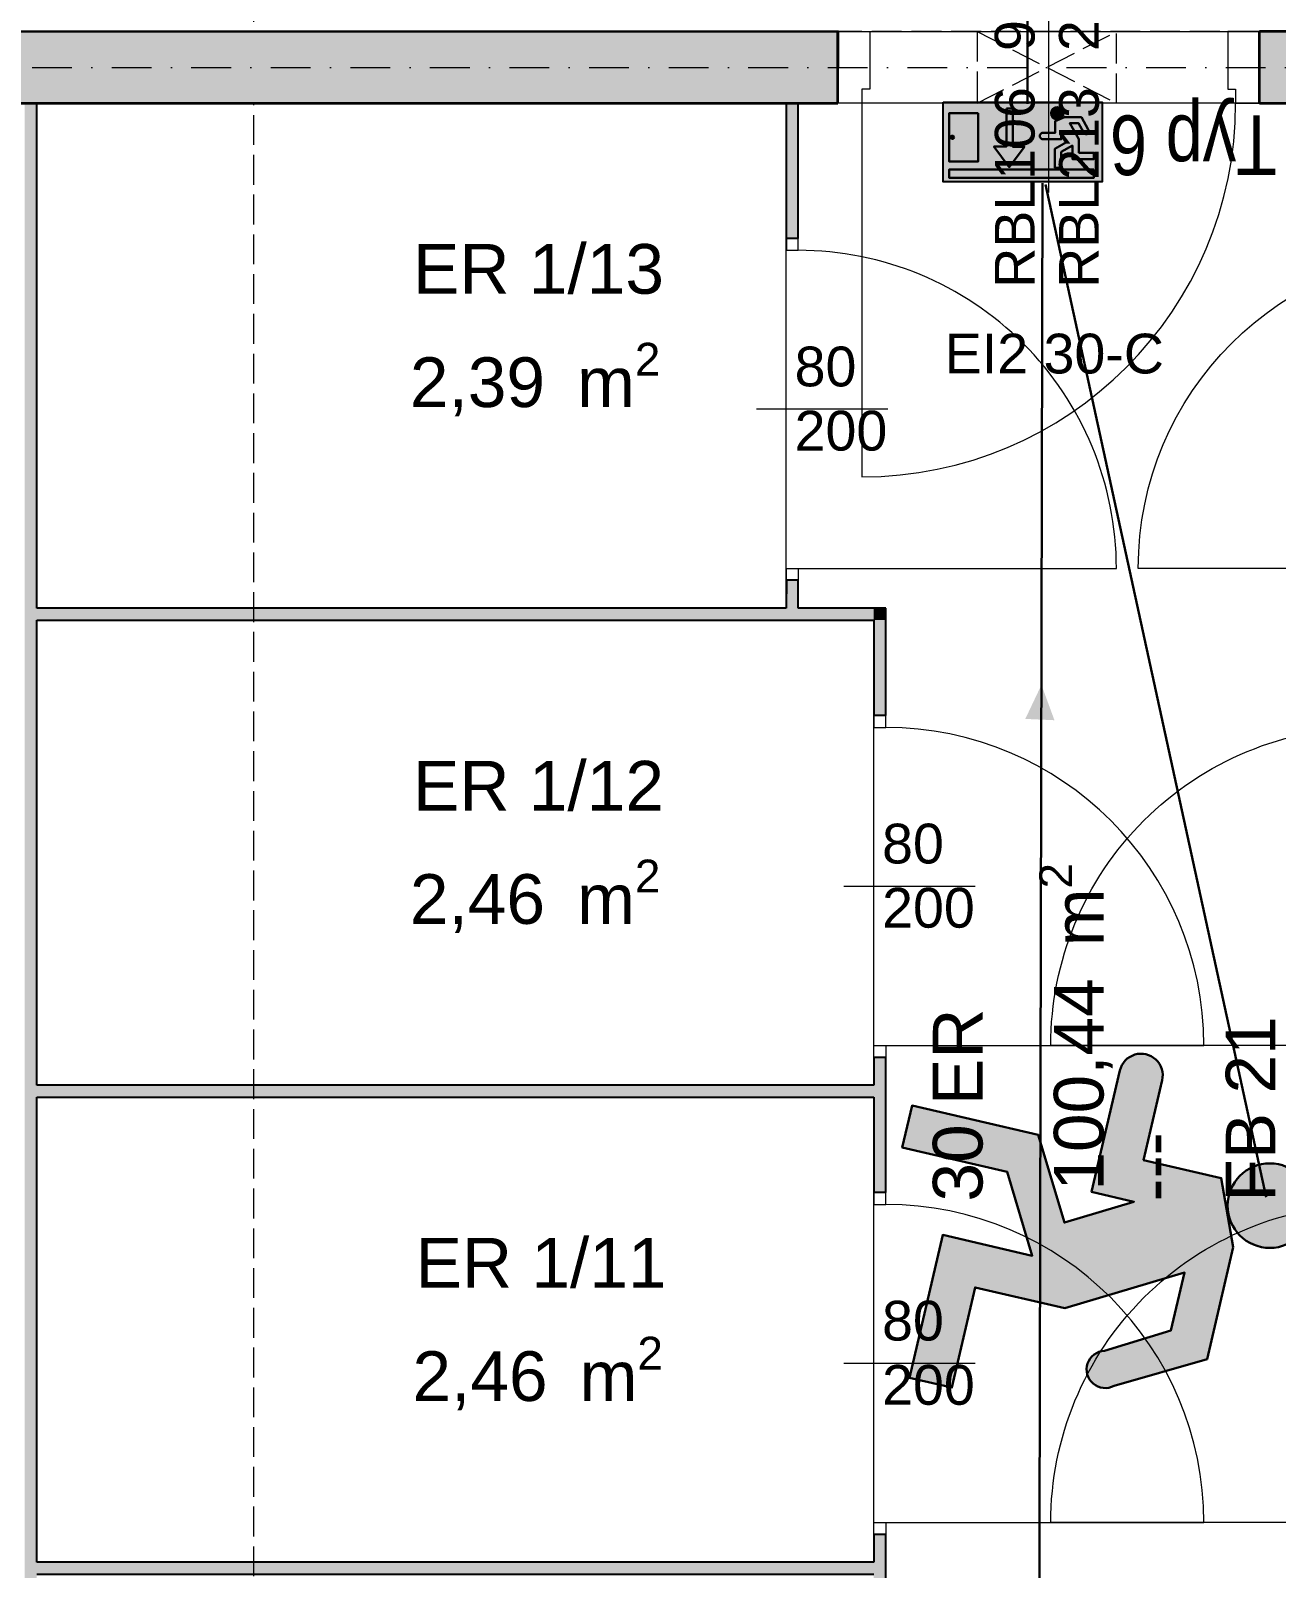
# Model space of a CAD drawing. Header units: millimetres. Extents: x 32522367 to 32638135, y 41424826 to 41540167.
# Drawn here: x 32559949 to 32563081, y 41444598 to 41448465 of the extents above; entities that cross this region are included whole.
import ezdxf
from ezdxf.enums import TextEntityAlignment as Align

# ---------------------------------------------------------------- set-up
doc = ezdxf.new("R2010")
doc.units = ezdxf.units.MM
for name, pattern in [('Raster', [0.2, 0.1, -0.05, 0, -0.05]), ('Strichlinie eng', [0.1, 0.075, -0.025]), ('Untersicht', [0.1, 0.075, -0.025])]:
    doc.linetypes.add(name, pattern=pattern)
for name, color, linetype in [('000 Achsraster Haupt', 251, 'Continuous'), ('120 Wand Innen tragend', 251, 'Continuous'), ('130 Wand Innen', 251, 'Continuous'), ('240 Unterdaemmung', 251, 'Continuous'), ('811 Raum 2.Erschließung_ Nebenräume_Allg.räume_Technik', 251, 'Continuous'), ('Archicad Tür-Marker', 251, 'Continuous'), ('Archicad Türen', 251, 'Continuous'), ('dp_GE_SIBEL', 80, 'Continuous')]:
    doc.layers.add(name, color=color, linetype=linetype)
for name, color, linetype, lineweight in [('000 Achsraster Haupt_Stift_Nr__1', 251, 'Continuous', 13), ('120 Wand Innen tragend_Stift_Nr__1', 251, 'Continuous', 13), ('120 Wand Innen tragend_Stift_Nr__24', 251, 'Continuous', 13), ('120 Wand Innen tragend_Stift_Nr__6', 251, 'Continuous', 13), ('120 Wand Innen tragend_Stift_Nr__8', 251, 'Continuous', 35), ('130 Wand Innen_Stift_Nr__26', 251, 'Continuous', 13), ('130 Wand Innen_Stift_Nr__7', 251, 'Continuous', 25), ('240 Unterdaemmung_Stift_Nr__6', 251, 'Continuous', 13), ('970 Brandschutz Beschriftung.Texte_ Bemaßung_ Symbole_ Fluchtwege_Stift_Nr__121', 251, 'Continuous', 13), ('Archicad Raumstempel_Stift_Nr__1', 251, 'Continuous', 13), ('Archicad Tür-Marker_Stift_Nr__1', 251, 'Continuous', 13), ('Archicad Türen_Stift_Nr__1', 251, 'Continuous', 13), ('Archicad Türen_Stift_Nr__7', 251, 'Continuous', 25), ('Archicad Türen_Stift_Nr__8', 251, 'Continuous', 35), ('dp_GE_ST_Attribut_Attribut1', 250, 'Continuous', 5)]:
    doc.layers.add(name, color=color, linetype=linetype, lineweight=lineweight)
doc.layers.add('E2_LEHR_MENSCH_NATIVE', color=112, linetype='Continuous', lineweight=35, true_color=0x20dd55)
doc.layers.add('E2_LEHR_WEG_B_INTERPRETATION', color=112, linetype='Continuous', lineweight=80, true_color=0x20dd55)
doc.layers.add('E_NACHRTECH', color=3, linetype='Continuous', true_color=0x00fa00)
doc.styles.add('DPG_TXT', font='arial.ttf', dxfattribs={"width": 0.8})
doc.styles.add('ERSTELLTER_STIL_1', font='arial.ttf')

# ---------------------------------------------------------------- blocks, each defined once
blk = doc.blocks.new('9809550')
at = {"color": 18, "lineweight": 30, "true_color": 0x000000}
for points in [[(423921.7, 99168.8), (423956.8, 99168.8), (423956.8, 99202.9), (423984.5, 99214.5), (424033.7, 99214.5), (424053.8, 99178.3)], [(424040.2, 99170.9), (424025.2, 99196.7), (423999.7, 99196.8), (424026.2, 99150.3), (424026.2, 99110.9), (424070.2, 99110.9), (424070.2, 99092.3), (424007.5, 99092.3), (424007.5, 99131.7), (423975, 99113.1), (423975, 99067), (423956.5, 99067), (423956.5, 99122.4), (423990.5, 99141.9), (423975.1, 99168.8), (423975.1, 99150.2), (423921.7, 99150.3)]]:
    blk.add_lwpolyline(points, dxfattribs=at)
blk.add_circle((423963.6, 99225.9), 18.1, dxfattribs=at)
for centre, radius, start, end in [((423921.7, 99159.5), 9.27, 89.9849, 270.0151), ((424047.8, 99173.1), 7.96, 195.7299, 41.4005)]:
    blk.add_arc(centre, radius, start, end, dxfattribs=at)
blk = doc.blocks.new('RIVO_ARR_down')
at = {"true_color": 0x56c81e}
h = blk.add_hatch(color=72, dxfattribs=at)
h.dxf.hatch_style = 1
h.paths.add_polyline_path([(2487.16, 1656.78), (2487.16, 1647.95), (2504.83, 1647.95), (2504.83, 1656.78)])
h.paths.add_polyline_path([(2496.19, 1651.84), (2494.51, 1649.58), (2492.81, 1651.85), (2494.2, 1651.85), (2494.2, 1656.07), (2494.9, 1656.08), (2494.9, 1651.84)], flags=16)
h.paths.add_polyline_path([(2498.26, 1653.37), (2499.6, 1653.37), (2499.6, 1654.67), (2500.12, 1654.91, -0.535619), (2499.17, 1655.55, -1), (2500.55, 1655.55, -0.302406), (2500.12, 1654.91), (2500.66, 1655.11), (2502.53, 1655.11), (2503.29, 1653.73, -1.25347), (2502.78, 1653.45), (2502.2, 1654.43), (2501.24, 1654.44), (2502.24, 1652.67), (2502.24, 1651.16), (2503.92, 1651.16), (2503.92, 1650.46), (2501.53, 1650.46), (2501.53, 1651.96), (2500.29, 1651.25), (2500.29, 1649.49), (2499.59, 1649.49), (2499.59, 1651.6), (2500.88, 1652.34), (2500.3, 1653.37), (2500.3, 1652.66), (2498.26, 1652.67, -1)], flags=16)
h.paths.add_polyline_path([(2503.92, 1649.3), (2503.92, 1648.39), (2487.82, 1648.39), (2487.82, 1649.3)], flags=16)
h.paths.add_polyline_path([(2491.07, 1650.21), (2487.82, 1650.21), (2487.82, 1655.56), (2491.07, 1655.56)], flags=16)
h.paths.add_polyline_path([(2488, 1652.89, -1), (2488.38, 1652.89, -1)], flags=0)
at = {"true_color": 0xffffff}
h = blk.add_hatch(color=7, dxfattribs=at)
h.dxf.hatch_style = 1
h.paths.add_polyline_path([(2487.82, 1655.56), (2487.82, 1650.21), (2491.07, 1650.21), (2491.07, 1655.56)])
h.paths.add_polyline_path([(2488.38, 1652.89, -1), (2488, 1652.89, -1)], flags=16)
h = blk.add_hatch(color=7, dxfattribs=at)
h.dxf.hatch_style = 1
h.paths.add_polyline_path([(2494.9, 1651.84), (2494.9, 1656.08), (2494.2, 1656.07), (2494.2, 1651.85), (2492.81, 1651.85), (2494.51, 1649.58), (2496.19, 1651.84)])
h = blk.add_hatch(color=7, dxfattribs=at)
h.dxf.hatch_style = 1
h.paths.add_polyline_path([(2499.6, 1653.37), (2498.26, 1653.37, 1), (2498.26, 1652.67), (2500.3, 1652.66), (2500.3, 1653.37), (2500.88, 1652.34), (2499.59, 1651.6), (2499.59, 1649.49), (2500.29, 1649.49), (2500.29, 1651.25), (2501.53, 1651.96), (2501.53, 1650.46), (2503.92, 1650.46), (2503.92, 1651.16), (2502.24, 1651.16), (2502.24, 1652.67), (2501.24, 1654.44), (2502.2, 1654.43), (2502.78, 1653.45, 1.25347), (2503.29, 1653.73), (2502.53, 1655.11), (2500.66, 1655.11), (2499.6, 1654.67)])
h = blk.add_hatch(color=7, dxfattribs=at)
h.dxf.hatch_style = 1
h.paths.add_polyline_path([(2499.17, 1655.55, 1), (2500.55, 1655.55, 1)])
h = blk.add_hatch(color=7, dxfattribs=at)
h.dxf.hatch_style = 1
h.paths.add_polyline_path([(2488, 1652.89, 1), (2488.38, 1652.89, 1)])
h = blk.add_hatch(color=7, dxfattribs=at)
h.dxf.hatch_style = 1
h.paths.add_polyline_path([(2487.82, 1649.3), (2487.82, 1648.39), (2503.92, 1648.39), (2503.92, 1649.3)])
blk.add_lwpolyline([(2487.16, 1656.78), (2504.83, 1656.78), (2504.83, 1647.95), (2487.16, 1647.95)], close=True)
at = {"color": 18, "lineweight": 30, "true_color": 0x000000}
for points in [[(2491.07, 1655.56), (2487.82, 1655.56), (2487.82, 1650.21), (2491.07, 1650.21)], [(2503.92, 1649.3), (2487.82, 1649.3), (2487.82, 1648.39), (2503.92, 1648.39)]]:
    blk.add_lwpolyline(points, close=True, dxfattribs=at)
blk.add_lwpolyline([(2494.2, 1656.07), (2494.2, 1651.85), (2492.81, 1651.85), (2494.51, 1649.58), (2496.19, 1651.84), (2494.9, 1651.84), (2494.9, 1656.08), (2494.2, 1656.07)], dxfattribs=at)
blk.add_circle((2488.19, 1652.89), 0.19, dxfattribs=at)
at = {"xscale": 0.0381026673526157, "yscale": 0.0381026673526157, "zscale": 0.0381026673526157}
blk.add_blockref('9809550', (-13654.29, -2125.22), dxfattribs=at)
blk = doc.blocks.new('30 ER__113', base_point=(18.5243, -0.3215))
at = {"layer": 'Archicad Raumstempel_Stift_Nr__1', "color": 7, "lineweight": 13, "insert": (17.0236, -1.0008), "char_height": 0.125, "attachment_point": 1, "rotation": 73.6401, "style": 'ERSTELLTER_STIL_1'}
blk.add_mtext('\\A1;{\\pql;\\pt0,0.05;\\fArial|b0|i0|c0|p0;\\W1.000000;100,44\\fArial|b0|i0|c0|p0;\\W1.000000;\\A1{\\H.66x;\\S^  ;}\\fArial|b0|i0|c0|p0;\\W1.000000; m\\fArial|b0|i0|c0|p0;\\W1.000000;\\A1{\\H.66x;\\S2^  ;}}', dxfattribs=at)
at = {"layer": 'Archicad Raumstempel_Stift_Nr__1', "color": 7, "lineweight": 13, "style": 'ERSTELLTER_STIL_1'}
for tag, p in [('DUMMY_890', (16.8931, -0.466)), ('DUMMY_894', (17.5945, -0.6917)), ('ROOM_NAME', (16.7589, -0.9517)), ('sCustom1Value', (17.4656, -1.1592)), ('DUMMY_891', (16.9945, -0.9923)), ('DUMMY_892', (17.23, -1.0614)), ('DUMMY_893', (17.23, -1.09))]:
    blk.add_attdef(tag, text='', height=0.125, rotation=73.6401, dxfattribs=at).set_placement(p, align=Align.TOP_LEFT)
blk = doc.blocks.new('ER 1_12__189', base_point=(16.052, 0.2093))
at = {"layer": 'Archicad Raumstempel_Stift_Nr__1', "color": 7, "lineweight": 13, "insert": (15.7394, 0.2439), "char_height": 0.125, "attachment_point": 1, "rotation": 343.6401, "style": 'ERSTELLTER_STIL_1'}
blk.add_mtext('\\A1;{\\pql;\\pt0,0.05;\\fArial|b0|i0|c0|p0;\\W1.000000;2,46\\fArial|b0|i0|c0|p0;\\W1.000000;\\A1{\\H.66x;\\S^  ;}\\fArial|b0|i0|c0|p0;\\W1.000000; m\\fArial|b0|i0|c0|p0;\\W1.000000;\\A1{\\H.66x;\\S2^  ;}}', dxfattribs=at)
at = {"layer": 'Archicad Raumstempel_Stift_Nr__1', "color": 7, "lineweight": 13, "style": 'ERSTELLTER_STIL_1'}
for tag, p in [('ROOM_NAME', (15.8171, 0.48)), ('DUMMY_890', (16.4114, 0.3341)), ('DUMMY_891', (15.7479, 0.273))]:
    blk.add_attdef(tag, text='', height=0.125, rotation=343.6401, dxfattribs=at).set_placement(p, align=Align.TOP_LEFT)
blk = doc.blocks.new('ER 1_11__190', base_point=(15.714, -0.9421))
at = {"layer": 'Archicad Raumstempel_Stift_Nr__1', "color": 7, "lineweight": 13, "insert": (15.4075, -0.9094), "char_height": 0.125, "attachment_point": 1, "rotation": 343.6401, "style": 'ERSTELLTER_STIL_1'}
blk.add_mtext('\\A1;{\\pql;\\pt0,0.05;\\fArial|b0|i0|c0|p0;\\W1.000000;2,46\\fArial|b0|i0|c0|p0;\\W1.000000;\\A1{\\H.66x;\\S^  ;}\\fArial|b0|i0|c0|p0;\\W1.000000; m\\fArial|b0|i0|c0|p0;\\W1.000000;\\A1{\\H.66x;\\S2^  ;}}', dxfattribs=at)
at = {"layer": 'Archicad Raumstempel_Stift_Nr__1', "color": 7, "lineweight": 13, "style": 'ERSTELLTER_STIL_1'}
for tag, p in [('ROOM_NAME', (15.4852, -0.6732)), ('DUMMY_890', (16.0673, -0.8155)), ('DUMMY_891', (15.416, -0.8802))]:
    blk.add_attdef(tag, text='', height=0.125, rotation=343.6401, dxfattribs=at).set_placement(p, align=Align.TOP_LEFT)
blk = doc.blocks.new('ER 1_13__193', base_point=(16.4182, 1.4567))
at = {"layer": 'Archicad Raumstempel_Stift_Nr__1', "color": 7, "lineweight": 13, "insert": (16.1055, 1.4912), "char_height": 0.125, "attachment_point": 1, "rotation": 343.6401, "style": 'ERSTELLTER_STIL_1'}
blk.add_mtext('\\A1;{\\pql;\\pt0,0.05;\\fArial|b0|i0|c0|p0;\\W1.000000;2,39\\fArial|b0|i0|c0|p0;\\W1.000000;\\A1{\\H.66x;\\S^  ;}\\fArial|b0|i0|c0|p0;\\W1.000000; m\\fArial|b0|i0|c0|p0;\\W1.000000;\\A1{\\H.66x;\\S2^  ;}}', dxfattribs=at)
at = {"layer": 'Archicad Raumstempel_Stift_Nr__1', "color": 7, "lineweight": 13, "style": 'ERSTELLTER_STIL_1'}
for tag, p in [('ROOM_NAME', (16.1833, 1.7274)), ('DUMMY_890', (16.7776, 1.5815)), ('DUMMY_891', (16.1141, 1.5203))]:
    blk.add_attdef(tag, text='', height=0.125, rotation=343.6401, dxfattribs=at).set_placement(p, align=Align.TOP_LEFT)
blk = doc.blocks.new('Decke_52', base_point=(14.1881, -3.6439))
at = {"layer": '240 Unterdaemmung_Stift_Nr__6', "color": 7, "linetype": 'Strichlinie eng', "lineweight": 13, "flags": 128}
blk.add_lwpolyline([(21.0504, 0.6678), (15.8978, 2.1803), (14.1881, -3.6439), (35.8347, -9.9984), (37.505, -4.3085), (36.3248, -3.962), (36.3642, -3.8277), (22.0099, 0.3861)], dxfattribs=at)
blk = doc.blocks.new('Decke_118', base_point=(16.371, 3.7923))
at = {"layer": '240 Unterdaemmung_Stift_Nr__6', "color": 7, "linetype": 'Strichlinie eng', "lineweight": 13, "flags": 128}
blk.add_lwpolyline([(16.371, 3.7923), (15.9485, 2.3531), (36.5876, -3.7057), (36.5527, -3.8413), (37.5557, -4.1358), (38.0176, -2.5622), (34.5442, -1.5425), (34.7132, -0.9668), (33.3699, -0.5725), (33.2009, -1.1482), (31.4258, -0.6271), (31.5948, -0.0514), (30.2514, 0.343), (30.0824, -0.2327)], close=True, dxfattribs=at)
blk = doc.blocks.new('Öffnung_125')
at = {"layer": '120 Wand Innen tragend_Stift_Nr__1', "color": 7, "linetype": 'Untersicht', "lineweight": 13}
for p, q in [((17.6948, 1.8404), (17.98, 1.5691)), ((17.6441, 1.6677), (18.0307, 1.7418))]:
    blk.add_line(p, q, dxfattribs=at)
at = {"layer": '120 Wand Innen tragend_Stift_Nr__6', "color": 7, "linetype": 'Untersicht', "lineweight": 13, "flags": 128}
for points in [[(17.6948, 1.8404), (17.6441, 1.6677)], [(17.98, 1.5691), (18.0307, 1.7418)]]:
    blk.add_lwpolyline(points, dxfattribs=at)
blk = doc.blocks.new('Zargentür 1-Fl 27')
at = {"layer": 'Archicad Türen_Stift_Nr__1', "color": 7, "linetype": 'Continuous', "lineweight": 13}
for p, q in [((0.47, 0), (0.47, 0.94)), ((-0.47, 0), (-0.53, 0)), ((-0.53, 0), (-0.53, -0.18)), ((-0.47, -0.035), (-0.47, 0)), ((0.47, -0.035), (0.47, 0)), ((0.47, 0), (0.53, 0)), ((0.53, 0), (0.53, -0.18)), ((-0.45, -0.035), (-0.47, -0.035)), ((-0.45, -0.18), (-0.45, -0.035)), ((0.45, -0.18), (0.45, -0.035)), ((0.45, -0.035), (0.47, -0.035)), ((-0.53, -0.18), (-0.47, -0.18)), ((-0.47, -0.18), (-0.45, -0.18)), ((0.47, -0.18), (0.45, -0.18)), ((0.53, -0.18), (0.47, -0.18))]:
    blk.add_line(p, q, dxfattribs=at)
at = {"layer": 'Archicad Türen_Stift_Nr__1', "color": 7, "linetype": 'Strichlinie eng', "lineweight": 13}
for p, q in [((-0.53, 0), (0.53, 0)), ((-0.53, -0.18), (0.53, -0.18))]:
    blk.add_line(p, q, dxfattribs=at)
at = {"layer": 'Archicad Türen_Stift_Nr__1', "color": 7, "linetype": 'Continuous', "lineweight": 13}
blk.add_arc((0.47, 0), 0.94, 90, 180, dxfattribs=at)
at = {"layer": 'Archicad Türen_Stift_Nr__8', "color": 7, "linetype": 'Continuous', "lineweight": 35}
for p, q in [((-0.53, 0), (-0.53, -0.18)), ((-0.53, 0), (-0.53, -0.18)), ((0.53, 0), (0.53, -0.18)), ((0.53, 0), (0.53, -0.18))]:
    blk.add_line(p, q, dxfattribs=at)
blk = doc.blocks.new('T Marker AUT 27_4')
at = {"layer": 'Archicad Tür-Marker_Stift_Nr__1', "color": 7, "linetype": 'Continuous', "lineweight": 13}
blk.add_line((0, -0.405), (0, 0.075), dxfattribs=at)
at = {"layer": 'Archicad Tür-Marker_Stift_Nr__1', "color": 7, "lineweight": 13, "style": 'ERSTELLTER_STIL_1'}
for tag, height, rotation, p in [('AC_SillPrefix_STUK', 0.075, 180, (0.2687, 0.2696)), ('DUMMY_268', 0.05, 180, (-0.2687, 0.2084)), ('DUMMY_273', 0.1, 270, (-0.165, 0.1814)), ('DUMMY_271', 0.1, 270, (-0.0036, 0.1052)), ('DUMMY_274', 0.0667, 270, (-0.0983, -0.08)), ('DUMMY_272', 0.0667, 270, (0.0631, -0.08)), ('widthPrefix1st50_1', 0.1, 270, (-0.165, -0.1475)), ('widthPrefix1st50_0', 0.1, 270, (-0.0036, -0.1474)), ('DUMMY_270', 0.0667, 270, (-0.0983, -0.6756)), ('DUMMY_269', 0.0667, 270, (0.0631, -0.6756))]:
    blk.add_attdef(tag, text='', height=height, rotation=rotation, dxfattribs=at).set_placement(p, align=Align.BOTTOM_LEFT)
blk = doc.blocks.new('Wand_322', base_point=(9.9612, 4.1107))
at = {"layer": '120 Wand Innen tragend_Stift_Nr__24', "linetype": 'Continuous', "lineweight": 13}
for points in [[(13.0193, 3.0253), (17.3083, 1.7663), (17.359, 1.939), (13.07, 3.1981)], [(18.3254, 1.4677), (22.6144, 0.2086), (22.6651, 0.3814), (18.3761, 1.6404)]]:
    blk.add_hatch(color=92, dxfattribs=at).paths.add_polyline_path(points)
at = {"layer": '120 Wand Innen tragend_Stift_Nr__8', "color": 7, "linetype": 'Continuous', "lineweight": 35}
for p, q in [((17.3083, 1.7663), (17.359, 1.939)), ((18.3254, 1.4677), (18.3761, 1.6404))]:
    blk.add_line(p, q, dxfattribs=at)
at = {"layer": '120 Wand Innen tragend_Stift_Nr__8', "color": 7, "linetype": 'Continuous', "lineweight": 35, "flags": 128}
for points in [[(17.359, 1.939), (13.5401, 3.06)], [(13.0193, 3.0253), (17.3083, 1.7663)], [(21.1011, 0.8405), (18.3761, 1.6404)], [(18.3254, 1.4677), (21.0504, 0.6678)]]:
    blk.add_lwpolyline(points, dxfattribs=at)
at = {"layer": 'Archicad Tür-Marker', "color": 7, "lineweight": 13}
ref = blk.add_blockref('T Marker AUT 27_4', (17.8675, 1.7897), dxfattribs=dict(at, rotation=343.6400909213428))
ref.add_attrib('widthPrefix1st50', 'RBL106', dxfattribs={"layer": 'Archicad Tür-Marker_Stift_Nr__1', "color": 7, "lineweight": 13, "height": 0.1, "rotation": 73.6401, "style": 'ERSTELLTER_STIL_1'}).set_placement((17.6807, 1.1731), align=Align.BOTTOM_LEFT)
ref.add_attrib('widthPrefix1st50_1', 'RBL213', dxfattribs={"layer": 'Archicad Tür-Marker_Stift_Nr__1', "color": 7, "lineweight": 13, "height": 0.1, "rotation": 73.6401, "style": 'ERSTELLTER_STIL_1'}).set_placement((17.8356, 1.1275), align=Align.BOTTOM_LEFT)
ref.add_attrib('AC_SillPrefix_STUK', 'STUK -0,87', dxfattribs={"layer": 'Archicad Tür-Marker_Stift_Nr__1', "color": 7, "lineweight": 13, "height": 0.075, "rotation": 343.6401, "style": 'ERSTELLTER_STIL_1'}).set_placement((17.3124, 2.0264), align=Align.BOTTOM_LEFT)
ref.add_attrib('DUMMY_271', '90', dxfattribs={"layer": 'Archicad Tür-Marker_Stift_Nr__1', "color": 7, "lineweight": 13, "height": 0.1, "rotation": 73.6401, "style": 'ERSTELLTER_STIL_1'}).set_placement((17.8484, 1.7446), align=Align.BOTTOM_LEFT)
ref.add_attrib('DUMMY_273', '200', dxfattribs={"layer": 'Archicad Tür-Marker_Stift_Nr__1', "color": 7, "lineweight": 13, "height": 0.1, "rotation": 73.6401, "style": 'ERSTELLTER_STIL_1'}).set_placement((18.0033, 1.6991), align=Align.BOTTOM_LEFT)
at = {"layer": 'Archicad Türen', "color": 7, "linetype": 'Continuous', "lineweight": 13, "rotation": 163.6400909213429}
blk.add_blockref('Zargentür 1-Fl 27', (17.8168, 1.617), dxfattribs=at)
blk = doc.blocks.new('Wand_405', base_point=(13.5663, -3.774))
at = {"layer": '130 Wand Innen_Stift_Nr__26', "linetype": 'Continuous', "lineweight": 13}
blk.add_hatch(color=5, dxfattribs=at).paths.add_polyline_path([(13.6651, -3.4904), (15.3749, 2.3338), (15.3461, 2.3423), (13.6364, -3.4819)])
at = {"layer": '130 Wand Innen_Stift_Nr__7', "color": 7, "linetype": 'Continuous', "lineweight": 25, "flags": 128}
for points in [[(15.0172, 1.1153), (15.3749, 2.3338)], [(15.3749, 2.3338), (15.3461, 2.3423)], [(14.6792, -0.0361), (15.0087, 1.0865)], [(14.3412, -1.1876), (14.6707, -0.0649)]]:
    blk.add_lwpolyline(points, dxfattribs=at)
blk = doc.blocks.new('Blockrahmentür 1-Fl 27_8')
at = {"layer": 'Archicad Türen_Stift_Nr__1', "color": 7, "linetype": 'Continuous', "lineweight": 13}
for p, q in [((0.4, 0), (0.4, 0.8)), ((-0.4, 0), (-0.43, 0)), ((-0.43, 0), (-0.43, -0.03)), ((-0.4, -0.02), (-0.4, 0)), ((0.4, -0.02), (0.4, 0)), ((0.4, 0), (0.43, 0)), ((0.43, 0), (0.43, -0.03)), ((-0.43, -0.03), (-0.4, -0.03)), ((-0.4, -0.03), (-0.4, -0.02)), ((0.4, -0.03), (0.4, -0.02)), ((0.43, -0.03), (0.4, -0.03))]:
    blk.add_line(p, q, dxfattribs=at)
blk.add_arc((0.4, 0), 0.8, 90, 180, dxfattribs=at)
at = {"layer": 'Archicad Türen_Stift_Nr__7', "color": 7, "linetype": 'Continuous', "lineweight": 25}
for p, q in [((-0.43, 0), (-0.43, -0.03)), ((-0.43, 0), (-0.43, -0.03)), ((0.43, 0), (0.43, -0.03)), ((0.43, 0), (0.43, -0.03))]:
    blk.add_line(p, q, dxfattribs=at)
blk = doc.blocks.new('T Marker AUT 27_13')
at = {"layer": 'Archicad Tür-Marker_Stift_Nr__1', "color": 7, "linetype": 'Continuous', "lineweight": 13}
blk.add_line((0, -0.255), (0, 0.075), dxfattribs=at)
at = {"layer": 'Archicad Tür-Marker_Stift_Nr__1', "color": 7, "lineweight": 13, "style": 'ERSTELLTER_STIL_1'}
for tag, height, p in [('DUMMY_270', 0.1, (-0.165, 0.0026)), ('DUMMY_268', 0.1, (-0.0036, 0.0026)), ('DUMMY_269', 0.0667, (0.0631, -0.1825)), ('DUMMY_271', 0.0667, (-0.0983, -0.2588))]:
    blk.add_attdef(tag, text='', height=height, rotation=270, dxfattribs=at).set_placement(p, align=Align.BOTTOM_LEFT)
blk = doc.blocks.new('Wand_419', base_point=(15.6004, -4.3712))
at = {"layer": '130 Wand Innen_Stift_Nr__26', "linetype": 'Continuous', "lineweight": 13}
for points in [[(17.0285, 0.4936), (17.0657, 0.5139), (17.0369, 0.5224)], [(17.0285, 0.4936), (17.0573, 0.4851), (17.0657, 0.5139)], [(17.0285, 0.4936), (16.9609, 0.2633), (16.9897, 0.2548), (17.0573, 0.4851)], [(16.7186, -0.5619), (16.6229, -0.8881), (16.6517, -0.8966), (16.7474, -0.5703)], [(16.2849, -2.0395), (16.3137, -2.048), (16.4094, -1.7218), (16.3806, -1.7133)]]:
    blk.add_hatch(color=5, dxfattribs=at).paths.add_polyline_path(points)
at = {"layer": '130 Wand Innen_Stift_Nr__7', "color": 7, "linetype": 'Continuous', "lineweight": 25}
for p, q in [((16.9897, 0.2548), (16.9609, 0.2633)), ((16.7474, -0.5703), (16.7186, -0.5619)), ((16.6517, -0.8966), (16.6229, -0.8881)), ((16.4094, -1.7218), (16.3806, -1.7133))]:
    blk.add_line(p, q, dxfattribs=at)
at = {"layer": '130 Wand Innen_Stift_Nr__7', "color": 7, "linetype": 'Continuous', "lineweight": 25, "flags": 128}
for points in [[(16.9897, 0.2548), (17.0657, 0.5139)], [(17.0657, 0.5139), (17.0369, 0.5224)], [(17.0285, 0.4936), (16.9609, 0.2633)], [(16.6517, -0.8966), (16.7474, -0.5703)], [(16.7186, -0.5619), (16.6989, -0.6291)], [(16.6905, -0.6578), (16.6229, -0.8881)], [(16.3137, -2.048), (16.4094, -1.7218)], [(16.3806, -1.7133), (16.3609, -1.7805)]]:
    blk.add_lwpolyline(points, dxfattribs=at)
at = {"layer": 'Archicad Tür-Marker', "color": 7, "lineweight": 13}
ref = blk.add_blockref('T Marker AUT 27_13', (16.8398, -0.1493), dxfattribs=dict(at, rotation=73.64008866835223))
ref.add_attrib('DUMMY_268', '80', dxfattribs={"layer": 'Archicad Tür-Marker_Stift_Nr__1', "color": 7, "lineweight": 13, "height": 0.1, "rotation": 343.6401, "style": 'ERSTELLTER_STIL_1'}).set_placement((16.8675, -0.1286), align=Align.BOTTOM_LEFT)
ref.add_attrib('DUMMY_270', '200', dxfattribs={"layer": 'Archicad Tür-Marker_Stift_Nr__1', "color": 7, "lineweight": 13, "height": 0.1, "rotation": 343.6401, "style": 'ERSTELLTER_STIL_1'}).set_placement((16.8221, -0.2835), align=Align.BOTTOM_LEFT)
ref = blk.add_blockref('T Marker AUT 27_13', (16.5018, -1.3007), dxfattribs=dict(at, rotation=73.64008866835223))
ref.add_attrib('DUMMY_268', '80', dxfattribs={"layer": 'Archicad Tür-Marker_Stift_Nr__1', "color": 7, "lineweight": 13, "height": 0.1, "rotation": 343.6401, "style": 'ERSTELLTER_STIL_1'}).set_placement((16.5295, -1.28), align=Align.BOTTOM_LEFT)
ref.add_attrib('DUMMY_270', '200', dxfattribs={"layer": 'Archicad Tür-Marker_Stift_Nr__1', "color": 7, "lineweight": 13, "height": 0.1, "rotation": 343.6401, "style": 'ERSTELLTER_STIL_1'}).set_placement((16.4841, -1.4349), align=Align.BOTTOM_LEFT)
at = {"layer": 'Archicad Türen', "color": 7, "linetype": 'Continuous', "lineweight": 13, "rotation": 253.6400886683523}
for p in [(16.8686, -0.1578), (16.5305, -1.3092)]:
    blk.add_blockref('Blockrahmentür 1-Fl 27_8', p, dxfattribs=at)
blk = doc.blocks.new('Wand_420', base_point=(16.8238, -4.7303))
at = {"layer": 'Archicad Türen', "color": 7, "linetype": 'Continuous', "lineweight": 13, "xscale": -1, "rotation": 73.64008921166615}
for p in [(18.0344, -0.5), (17.6964, -1.6514)]:
    blk.add_blockref('Blockrahmentür 1-Fl 27_8', p, dxfattribs=at)
blk = doc.blocks.new('Wand_422', base_point=(14.3225, -1.1977))
at = {"layer": '130 Wand Innen_Stift_Nr__26', "linetype": 'Continuous', "lineweight": 13}
blk.add_hatch(color=5, dxfattribs=at).paths.add_polyline_path([(14.3327, -1.2163), (16.3525, -1.8093), (16.3609, -1.7805), (14.3412, -1.1876)])
at = {"layer": '130 Wand Innen_Stift_Nr__7', "color": 7, "linetype": 'Continuous', "lineweight": 25, "flags": 128}
for points in [[(16.3609, -1.7805), (14.3412, -1.1876)], [(14.3327, -1.2163), (16.3525, -1.8093)]]:
    blk.add_lwpolyline(points, dxfattribs=at)
blk = doc.blocks.new('Wand_423', base_point=(14.6605, -0.0463))
at = {"layer": '130 Wand Innen_Stift_Nr__26', "linetype": 'Continuous', "lineweight": 13}
blk.add_hatch(color=5, dxfattribs=at).paths.add_polyline_path([(14.6707, -0.0649), (16.6905, -0.6578), (16.6989, -0.6291), (14.6792, -0.0361)])
at = {"layer": '130 Wand Innen_Stift_Nr__7', "color": 7, "linetype": 'Continuous', "lineweight": 25, "flags": 128}
for points in [[(16.6989, -0.6291), (14.6792, -0.0361)], [(14.6707, -0.0649), (16.6905, -0.6578)]]:
    blk.add_lwpolyline(points, dxfattribs=at)
blk = doc.blocks.new('Wand_424', base_point=(14.9985, 1.1051))
at = {"layer": '130 Wand Innen_Stift_Nr__26', "linetype": 'Continuous', "lineweight": 13}
blk.add_hatch(color=5, dxfattribs=at).paths.add_polyline_path([(17.0369, 0.5224), (15.0172, 1.1153), (15.0087, 1.0865), (17.0285, 0.4936)])
at = {"layer": '130 Wand Innen_Stift_Nr__7', "color": 7, "linetype": 'Continuous', "lineweight": 25, "flags": 128}
for points in [[(15.0087, 1.0865), (17.0285, 0.4936)], [(16.8258, 0.5843), (15.0172, 1.1153)], [(17.0369, 0.5224), (16.8546, 0.5759)]]:
    blk.add_lwpolyline(points, dxfattribs=at)
blk = doc.blocks.new('T Marker AUT 27_14')
at = {"layer": 'Archicad Tür-Marker_Stift_Nr__1', "color": 7, "linetype": 'Continuous', "lineweight": 13}
blk.add_line((0, 0.225), (0, -0.105), dxfattribs=at)
at = {"layer": 'Archicad Tür-Marker_Stift_Nr__1', "color": 7, "lineweight": 13, "style": 'ERSTELLTER_STIL_1'}
for tag, height, p in [('DUMMY_270', 0.1, (-0.165, 0.2614)), ('DUMMY_268', 0.1, (-0.0036, 0.1852)), ('DUMMY_271', 0.0667, (-0.0983, 0)), ('DUMMY_269', 0.0667, (0.0631, 0))]:
    blk.add_attdef(tag, text='', height=height, rotation=270, dxfattribs=at).set_placement(p, align=Align.BOTTOM_LEFT)
blk = doc.blocks.new('Wand_429', base_point=(18.4672, 0.0869))
at = {"layer": '130 Wand Innen_Stift_Nr__26', "linetype": 'Continuous', "lineweight": 13}
for points in [[(18.7046, 1.0021), (18.7334, 0.9936), (18.8291, 1.3198), (18.8003, 1.3283)], [(18.4426, 0.1097), (18.4714, 0.1013), (18.4911, 0.1684), (18.4623, 0.1769)]]:
    blk.add_hatch(color=5, dxfattribs=at).paths.add_polyline_path(points)
at = {"layer": '130 Wand Innen_Stift_Nr__7', "color": 7, "linetype": 'Continuous', "lineweight": 25}
for p, q in [((18.7046, 1.0021), (18.7334, 0.9936)), ((18.4623, 0.1769), (18.4911, 0.1684))]:
    blk.add_line(p, q, dxfattribs=at)
at = {"layer": '130 Wand Innen_Stift_Nr__7', "color": 7, "linetype": 'Continuous', "lineweight": 25, "flags": 128}
for points in [[(18.8003, 1.3283), (18.7046, 1.0021)], [(18.7334, 0.9936), (18.8291, 1.3198)], [(18.8291, 1.3198), (18.8003, 1.3283)], [(18.4623, 0.1769), (18.4426, 0.1097)], [(18.4714, 0.1013), (18.4911, 0.1684)]]:
    blk.add_lwpolyline(points, dxfattribs=at)
at = {"layer": 'Archicad Tür-Marker', "color": 7, "lineweight": 13}
ref = blk.add_blockref('T Marker AUT 27_14', (18.5835, 0.5895), dxfattribs=dict(at, rotation=73.6400892116661))
ref.add_attrib('DUMMY_268', '80', dxfattribs={"layer": 'Archicad Tür-Marker_Stift_Nr__1', "color": 7, "lineweight": 13, "height": 0.1, "rotation": 343.6401, "style": 'ERSTELLTER_STIL_1'}).set_placement((18.4361, 0.6616), align=Align.BOTTOM_LEFT)
ref.add_attrib('DUMMY_270', '200', dxfattribs={"layer": 'Archicad Tür-Marker_Stift_Nr__1', "color": 7, "lineweight": 13, "height": 0.1, "rotation": 343.6401, "style": 'ERSTELLTER_STIL_1'}).set_placement((18.3174, 0.5282), align=Align.BOTTOM_LEFT)
at = {"layer": 'Archicad Türen', "color": 7, "linetype": 'Continuous', "lineweight": 13, "xscale": -1, "rotation": 73.6400892116661}
blk.add_blockref('Blockrahmentür 1-Fl 27_8', (18.5835, 0.5895), dxfattribs=at)
blk = doc.blocks.new('Wand_430', base_point=(16.8216, 0.5699))
at = {"layer": '130 Wand Innen_Stift_Nr__26', "linetype": 'Continuous', "lineweight": 13}
for points in [[(17.1836, 1.8029), (17.0878, 1.4767), (17.1166, 1.4682), (17.2123, 1.7945)], [(16.8258, 0.5843), (16.8546, 0.5759), (16.8743, 0.643), (16.8456, 0.6515)]]:
    blk.add_hatch(color=5, dxfattribs=at).paths.add_polyline_path(points)
at = {"layer": '130 Wand Innen_Stift_Nr__7', "color": 7, "linetype": 'Continuous', "lineweight": 25}
for p, q in [((17.1166, 1.4682), (17.0878, 1.4767)), ((16.8743, 0.643), (16.8456, 0.6515))]:
    blk.add_line(p, q, dxfattribs=at)
at = {"layer": '130 Wand Innen_Stift_Nr__7', "color": 7, "linetype": 'Continuous', "lineweight": 25, "flags": 128}
for points in [[(17.1836, 1.8029), (17.0878, 1.4767)], [(17.1166, 1.4682), (17.2123, 1.7945)], [(17.2123, 1.7945), (17.1836, 1.8029)], [(16.8456, 0.6515), (16.8258, 0.5843)], [(16.8546, 0.5759), (16.8743, 0.643)]]:
    blk.add_lwpolyline(points, dxfattribs=at)
at = {"layer": 'Archicad Tür-Marker', "color": 7, "lineweight": 13}
ref = blk.add_blockref('T Marker AUT 27_13', (16.9667, 1.0641), dxfattribs=dict(at, rotation=73.64008921166655))
ref.add_attrib('DUMMY_268', '80', dxfattribs={"layer": 'Archicad Tür-Marker_Stift_Nr__1', "color": 7, "lineweight": 13, "height": 0.1, "rotation": 343.6401, "style": 'ERSTELLTER_STIL_1'}).set_placement((16.9945, 1.0848), align=Align.BOTTOM_LEFT)
ref.add_attrib('DUMMY_270', '200', dxfattribs={"layer": 'Archicad Tür-Marker_Stift_Nr__1', "color": 7, "lineweight": 13, "height": 0.1, "rotation": 343.6401, "style": 'ERSTELLTER_STIL_1'}).set_placement((16.949, 0.9299), align=Align.BOTTOM_LEFT)
at = {"layer": 'Archicad Türen', "color": 7, "linetype": 'Continuous', "lineweight": 13, "rotation": 253.6400892116665}
blk.add_blockref('Blockrahmentür 1-Fl 27_8', (16.9955, 1.0556), dxfattribs=at)
blk = doc.blocks.new('Standard-Rastermarker_20')
at = {"layer": '000 Achsraster Haupt_Stift_Nr__1', "color": 7, "linetype": 'Raster', "lineweight": 13}
blk.add_line((1, 0), (91.4133, 0), dxfattribs=at)
at = {"layer": '000 Achsraster Haupt_Stift_Nr__1', "color": 7, "lineweight": 13, "style": 'ERSTELLTER_STIL_1'}
for tag, p in [('AC_MarkerText_1_0', (-0.25, 0.075)), ('AC_MarkerText_1_1', (92.6633, 0.075))]:
    blk.add_attdef(tag, text='', height=0.15, dxfattribs=at).set_placement(p, align=Align.TOP_CENTER)
blk = doc.blocks.new('98095500')
at = {"color": 18, "lineweight": 30, "true_color": 0x000000}
for points in [[(423921.73, 99168.82), (423956.82, 99168.82), (423956.82, 99202.95), (423984.52, 99214.53), (424033.69, 99214.53), (424053.79, 99178.33)], [(424040.17, 99170.92), (424025.2, 99196.66), (423999.74, 99196.78), (424026.18, 99150.32), (424026.18, 99110.9), (424070.22, 99110.9), (424070.22, 99092.32), (424007.48, 99092.32), (424007.48, 99131.68), (423974.96, 99113.11), (423974.96, 99066.99), (423956.52, 99066.99), (423956.52, 99122.44), (423990.54, 99141.87), (423975.12, 99168.79), (423975.12, 99150.21), (423921.73, 99150.28)]]:
    blk.add_lwpolyline(points, dxfattribs=at)
blk.add_circle((423963.6, 99225.86), 18.08, dxfattribs=at)
for centre, radius, start, end in [((424047.83, 99173.07), 7.96, 195.72991, 41.40047), ((423921.73, 99159.55), 9.27, 89.9849, 270.0151)]:
    blk.add_arc(centre, radius, start, end, dxfattribs=at)
blk = doc.blocks.new('750298750')
h = blk.add_hatch(color=3)
h.paths.add_polyline_path([(426943.63, 99576.9), (426968.12, 99576.79), (426982.52, 99552.02, 1.25347), (426995.63, 99559.16), (426976.28, 99593.98), (426928.98, 99593.98), (426902.34, 99582.83), (426902.34, 99550.01), (426868.58, 99550.01, 1), (426868.59, 99532.17), (426919.94, 99532.11), (426919.94, 99549.98), (426934.78, 99524.08), (426902.06, 99505.39), (426902.06, 99452.05), (426919.79, 99452.05), (426919.79, 99496.41), (426951.07, 99514.28), (426951.07, 99476.42), (427011.43, 99476.42), (427011.43, 99494.29), (426969.06, 99494.29), (426969.06, 99532.21)])
h.paths.add_polyline_path([(426891.47, 99604.88, 1), (426926.25, 99604.88, 1)])
at = {"xscale": 0.9619413167778113, "yscale": 0.9619413167778113, "zscale": 0.9619413167778113}
blk.add_blockref('98095500', (19080.76, 4155.42), dxfattribs=at)
blk = doc.blocks.new('E2_MOL_LEHRPERSON_ZENTRIERT')
blk.add_blockref('750298750', (-426935.55, -99537.16))

msp = doc.modelspace()

# ---------------------------------------------------------------- linework, layer by layer
at = {"layer": '811 Raum 2.Erschließung_ Nebenräume_Allg.räume_Technik', "color": 51, "linetype": 'Continuous', "lineweight": 0, "true_color": 0xf5ffa6, "flags": 128}
msp.add_lwpolyline([(32554268.836, 41447432.46), (32554268.831, 41448462.46), (32559088.831, 41448462.484), (32566978.831, 41448462.524), (32568578.831, 41448462.532), (32583068.831, 41448462.606), (32583068.823, 41449962.605), (32565768.823, 41449962.518), (32564168.823, 41449962.51), (32557468.823, 41449962.476), (32556448.823, 41449962.471), (32552268.823, 41449962.45), (32552268.836, 41447432.45)], close=True, dxfattribs=at)
at = {"layer": '811 Raum 2.Erschließung_ Nebenräume_Allg.räume_Technik', "color": 31, "linetype": 'Continuous', "lineweight": 0, "true_color": 0xffcc66, "flags": 128}
for points in [[(32554418.832, 41448282.461), (32554418.862, 41442212.462), (32570998.862, 41442212.546), (32570998.832, 41448282.544)], [(32559963.832, 41448282.489), (32559963.838, 41447012.489), (32561848.838, 41447012.499), (32561848.832, 41448282.498)], [(32559963.838, 41446982.489), (32559963.844, 41445812.489), (32562068.844, 41445812.5), (32562068.838, 41446982.5)], [(32559963.844, 41445782.489), (32559963.85, 41444612.489), (32562068.85, 41444612.5), (32562068.844, 41445782.5)]]:
    msp.add_lwpolyline(points, close=True, dxfattribs=at)
at = {"layer": 'E2_LEHR_WEG_B_INTERPRETATION', "color": 112, "true_color": 0x20dd55}
msp.add_solid([(32562490.434, 41446819.422), (32562523.119, 41446730.494), (32562449.818, 41446733.825)], dxfattribs=at)
at = {"layer": 'E_NACHRTECH', "color": 3, "lineweight": 30}
for points in [[(32562455.282, 41448280.755), (32562457.339, 41449179.706)], [(32562493.47, 41448081.15), (32562482.256, 41443180.2)]]:
    msp.add_lwpolyline(points, dxfattribs=at)
at = {"layer": 'E_NACHRTECH', "color": 4, "lineweight": 30}
msp.add_lwpolyline([(32563055.576, 41445530.548), (32562500.428, 41448077.969)], dxfattribs=at)

# ---------------------------------------------------------------- block references
at = {"layer": '000 Achsraster Haupt', "color": 7, "linetype": 'Continuous', "lineweight": 18, "xscale": 999.9999999999995, "yscale": 999.9999999999995, "zscale": 999.9999999999995, "rotation": 0.0002901272618044}
msp.add_blockref('Standard-Rastermarker_20', (32539942.797, 41448372.387), dxfattribs=at)
at = {"layer": '120 Wand Innen tragend', "color": 7, "lineweight": 35, "xscale": 1000, "yscale": 1000, "zscale": 1000, "rotation": 16.36019999999994}
msp.add_blockref('Wand_322', (32554268.831, 41448462.46), dxfattribs=at)
at = {"layer": '120 Wand Innen tragend', "color": 7, "linetype": 'Continuous', "lineweight": 13, "xscale": 1000, "yscale": 1000, "zscale": 1000, "rotation": 16.36019999999994}
msp.add_blockref('Öffnung_125', (32545868.865, 41441712.417), dxfattribs=at)
at = {"layer": '130 Wand Innen', "color": 7, "lineweight": 35, "xscale": 1000, "yscale": 1000, "zscale": 1000, "rotation": 16.36019999999994}
for name, p in [('Wand_430', (32561848.838, 41446997.499)), ('Wand_405', (32559948.864, 41441912.489)), ('Wand_429', (32563563.838, 41446997.507)), ('Wand_424', (32559948.838, 41446997.489)), ('Wand_419', (32562068.864, 41441912.5)), ('Wand_420', (32563343.864, 41441912.506)), ('Wand_423', (32559948.844, 41445797.489)), ('Wand_422', (32559948.85, 41444597.489))]:
    msp.add_blockref(name, p, dxfattribs=at)
at = {"layer": '240 Unterdaemmung', "color": 7, "linetype": 'Strichlinie eng', "lineweight": 13, "xscale": 1000, "yscale": 1000, "zscale": 1000, "rotation": 16.36019999999994}
for name, p in [('Decke_118', (32560508.823, 41449962.493)), ('Decke_52', (32560508.863, 41442212.494))]:
    msp.add_blockref(name, p, dxfattribs=at)
at = {"layer": '811 Raum 2.Erschließung_ Nebenräume_Allg.räume_Technik', "color": 7, "linetype": 'Continuous', "lineweight": 13, "xscale": 1000, "yscale": 1000, "zscale": 1000, "rotation": 16.36019999999994}
for name, p, values in [('ER 1_13__193', (32561211.964, 41447734.698), {'ROOM_NAME': 'ER 1/13'}), ('ER 1_12__189', (32561211.97, 41446434.698), {'ROOM_NAME': 'ER 1/12'}), ('30 ER__113', (32563733.661, 41446621.765), {'ROOM_NAME': '30 ER', 'sCustom1Value': 'FB 21', 'DUMMY_893': '---'}), ('ER 1_11__190', (32561211.976, 41445234.698), {'ROOM_NAME': 'ER 1/11'})]:
    msp.add_blockref(name, p, dxfattribs=at).add_auto_attribs(values)
at = {"layer": 'dp_GE_SIBEL'}
ref = msp.add_blockref('RIVO_ARR_down', (32505925.859, 41410770.182), dxfattribs=dict(at, xscale=22.64316256777142, yscale=22.64316256777142))
ref.add_attrib('ATTRIBUT1', 'Typ 6', dxfattribs={"layer": 'dp_GE_ST_Attribut_Attribut1', "height": 150, "rotation": 180, "style": 'DPG_TXT', "width": 0.8, "flags": 8}).set_placement((32562663.094, 41448176.584), align=Align.MIDDLE_RIGHT)
at = {"layer": 'E2_LEHR_MENSCH_NATIVE', "color": 112, "true_color": 0x20dd55, "xscale": 6.107755025382402, "yscale": 6.107755025382402, "rotation": 256.9323015139613}
msp.add_blockref('E2_MOL_LEHRPERSON_ZENTRIERT', (32562625.055, 41445444.25), dxfattribs=at)

# ---------------------------------------------------------------- texts
at = {"layer": '970 Brandschutz Beschriftung.Texte_ Bemaßung_ Symbole_ Fluchtwege_Stift_Nr__121', "color": 1, "linetype": 'Continuous', "lineweight": 13, "true_color": 0xe60000, "insert": (32562798.49, 41447702.695), "char_height": 100, "attachment_point": 3, "rotation": 0.000291, "style": 'ERSTELLTER_STIL_1'}
msp.add_mtext('\\A1;{\\pqr;\\fArial|b0|i0|c0|p0;\\W1.000000;EI2 30-C }', dxfattribs=at)

doc.saveas('drawing.dxf')
